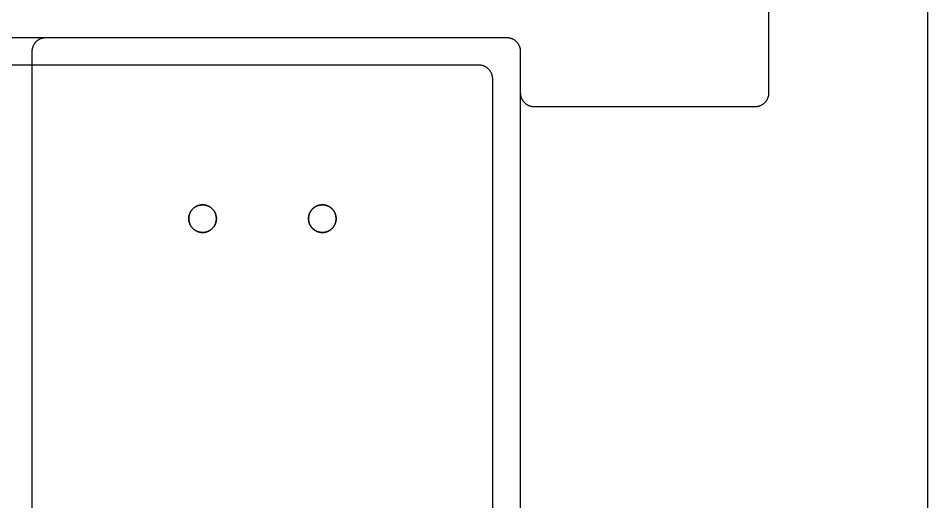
# Model space of a CAD drawing. Header units: millimetres. Extents: x -92971 to -91751, y -19136 to -16636.
# Drawn here: x -91948.8 to -91751.2, y -18806.7 to -18701.7 of the extents above; entities that cross this region are included whole.
import ezdxf

# ---------------------------------------------------------------- set-up
doc = ezdxf.new("R2010")
doc.units = ezdxf.units.MM
doc.header["$MEASUREMENT"] = 0
for name, color, linetype, true_color in [('Default', 18, 'Continuous', 0x000000), ('fab$CUT', 1, 'Continuous', 0xff0000), ('fab$DRILL', 5, 'Continuous', 0x0000ff), ('fab$POCKET 7.5', 6, 'Continuous', 0xff00ff)]:
    doc.layers.add(name, color=color, linetype=linetype, true_color=true_color)

msp = doc.modelspace()

# ---------------------------------------------------------------- linework, layer by layer
at = {"layer": 'Default'}
msp.add_lwpolyline([(-92971.22, -19135.89), (-91751.22, -19135.89), (-91751.22, -16635.89), (-92971.22, -16635.89), (-92971.22, -19135.89)], dxfattribs=at)
at = {"layer": 'fab$CUT'}
for points in [[(-91785.72, -18717.89), (-91785.72, -18508.89)], [(-92663.72, -18705.89), (-91842.72, -18705.89)], [(-91842.72, -18705.89), (-91842.62, -18705.89), (-91842.52, -18705.89), (-91842.41, -18705.9), (-91842.31, -18705.91), (-91842.21, -18705.93), (-91842.11, -18705.95), (-91842.01, -18705.97), (-91841.91, -18706), (-91841.81, -18706.03), (-91841.72, -18706.06), (-91841.62, -18706.09), (-91841.52, -18706.13), (-91841.43, -18706.18), (-91841.34, -18706.22), (-91841.25, -18706.27), (-91841.16, -18706.32), (-91841.07, -18706.38), (-91840.99, -18706.43), (-91840.91, -18706.5), (-91840.83, -18706.56), (-91840.75, -18706.62), (-91840.67, -18706.69), (-91840.6, -18706.76), (-91840.53, -18706.84), (-91840.46, -18706.91), (-91840.39, -18706.99), (-91840.33, -18707.07), (-91840.27, -18707.16), (-91840.21, -18707.24), (-91840.16, -18707.33), (-91840.1, -18707.42), (-91840.06, -18707.51), (-91840.01, -18707.6), (-91839.97, -18707.69), (-91839.93, -18707.79), (-91839.89, -18707.88), (-91839.86, -18707.98), (-91839.83, -18708.08), (-91839.81, -18708.18), (-91839.78, -18708.28), (-91839.76, -18708.38), (-91839.75, -18708.48), (-91839.74, -18708.58), (-91839.73, -18708.68), (-91839.72, -18708.78), (-91839.72, -18708.89)], [(-91839.72, -18708.89), (-91839.72, -18717.89)], [(-91848.72, -18711.89), (-92657.72, -18711.89)], [(-91845.72, -18714.89), (-91845.72, -18714.78), (-91845.73, -18714.68), (-91845.74, -18714.58), (-91845.75, -18714.48), (-91845.76, -18714.38), (-91845.78, -18714.28), (-91845.81, -18714.18), (-91845.83, -18714.08), (-91845.86, -18713.98), (-91845.89, -18713.88), (-91845.93, -18713.79), (-91845.97, -18713.69), (-91846.01, -18713.6), (-91846.06, -18713.51), (-91846.1, -18713.42), (-91846.16, -18713.33), (-91846.21, -18713.24), (-91846.27, -18713.16), (-91846.33, -18713.07), (-91846.39, -18712.99), (-91846.46, -18712.91), (-91846.53, -18712.84), (-91846.6, -18712.76), (-91846.67, -18712.69), (-91846.75, -18712.62), (-91846.83, -18712.56), (-91846.91, -18712.5), (-91846.99, -18712.43), (-91847.07, -18712.38), (-91847.16, -18712.32), (-91847.25, -18712.27), (-91847.34, -18712.22), (-91847.43, -18712.18), (-91847.52, -18712.13), (-91847.62, -18712.09), (-91847.72, -18712.06), (-91847.81, -18712.03), (-91847.91, -18712), (-91848.01, -18711.97), (-91848.11, -18711.95), (-91848.21, -18711.93), (-91848.31, -18711.91), (-91848.41, -18711.9), (-91848.52, -18711.89), (-91848.62, -18711.89), (-91848.72, -18711.89)], [(-91845.72, -18908.89), (-91845.72, -18714.89)], [(-91839.72, -18717.89), (-91839.72, -18717.99), (-91839.71, -18718.09), (-91839.7, -18718.19), (-91839.69, -18718.29), (-91839.68, -18718.4), (-91839.66, -18718.5), (-91839.63, -18718.6), (-91839.61, -18718.7), (-91839.58, -18718.79), (-91839.55, -18718.89), (-91839.51, -18718.99), (-91839.47, -18719.08), (-91839.43, -18719.17), (-91839.38, -18719.27), (-91839.33, -18719.36), (-91839.28, -18719.44), (-91839.23, -18719.53), (-91839.17, -18719.62), (-91839.11, -18719.7), (-91839.05, -18719.78), (-91838.98, -18719.86), (-91838.91, -18719.93), (-91838.84, -18720.01), (-91838.77, -18720.08), (-91838.69, -18720.15), (-91838.61, -18720.21), (-91838.53, -18720.28), (-91838.45, -18720.34), (-91838.37, -18720.39), (-91838.28, -18720.45), (-91838.19, -18720.5), (-91838.1, -18720.55), (-91838.01, -18720.59), (-91837.92, -18720.64), (-91837.82, -18720.68), (-91837.72, -18720.71), (-91837.63, -18720.75), (-91837.53, -18720.77), (-91837.43, -18720.8), (-91837.33, -18720.82), (-91837.23, -18720.84), (-91837.13, -18720.86), (-91837.03, -18720.87), (-91836.92, -18720.88), (-91836.82, -18720.88), (-91836.72, -18720.89)], [(-91788.72, -18720.89), (-91788.62, -18720.88), (-91788.52, -18720.88), (-91788.41, -18720.87), (-91788.31, -18720.86), (-91788.21, -18720.84), (-91788.11, -18720.82), (-91788.01, -18720.8), (-91787.91, -18720.77), (-91787.81, -18720.75), (-91787.72, -18720.71), (-91787.62, -18720.68), (-91787.53, -18720.64), (-91787.43, -18720.59), (-91787.34, -18720.55), (-91787.25, -18720.5), (-91787.16, -18720.45), (-91787.07, -18720.39), (-91786.99, -18720.34), (-91786.91, -18720.28), (-91786.83, -18720.21), (-91786.75, -18720.15), (-91786.67, -18720.08), (-91786.6, -18720.01), (-91786.53, -18719.93), (-91786.46, -18719.86), (-91786.39, -18719.78), (-91786.33, -18719.7), (-91786.27, -18719.62), (-91786.21, -18719.53), (-91786.16, -18719.44), (-91786.11, -18719.36), (-91786.06, -18719.27), (-91786.01, -18719.17), (-91785.97, -18719.08), (-91785.93, -18718.99), (-91785.89, -18718.89), (-91785.86, -18718.79), (-91785.83, -18718.7), (-91785.81, -18718.6), (-91785.78, -18718.5), (-91785.76, -18718.4), (-91785.75, -18718.29), (-91785.74, -18718.19), (-91785.73, -18718.09), (-91785.72, -18717.99), (-91785.72, -18717.89)], [(-91836.72, -18720.89), (-91788.72, -18720.89)]]:
    msp.add_lwpolyline(points, dxfattribs=at)
at = {"layer": 'fab$DRILL'}
for points in [[(-91905.72, -18745.22), (-91905.72, -18745.11), (-91905.73, -18745.01), (-91905.74, -18744.91), (-91905.75, -18744.8), (-91905.76, -18744.7), (-91905.78, -18744.6), (-91905.81, -18744.5), (-91905.83, -18744.4), (-91905.87, -18744.3), (-91905.9, -18744.2), (-91905.94, -18744.1), (-91905.98, -18744.01), (-91906.02, -18743.91), (-91906.07, -18743.82), (-91906.12, -18743.73), (-91906.17, -18743.64), (-91906.23, -18743.55), (-91906.29, -18743.46), (-91906.35, -18743.38), (-91906.41, -18743.3), (-91906.48, -18743.22), (-91906.55, -18743.14), (-91906.63, -18743.07), (-91906.7, -18743), (-91906.78, -18742.93), (-91906.86, -18742.86), (-91906.94, -18742.8), (-91907.03, -18742.74), (-91907.12, -18742.68), (-91907.2, -18742.63), (-91907.3, -18742.58), (-91907.39, -18742.53), (-91907.48, -18742.49), (-91907.58, -18742.44), (-91907.67, -18742.41), (-91907.77, -18742.37), (-91907.87, -18742.34), (-91907.97, -18742.31), (-91908.07, -18742.29), (-91908.18, -18742.27), (-91908.28, -18742.25), (-91908.38, -18742.24), (-91908.49, -18742.23), (-91908.59, -18742.22), (-91908.69, -18742.22), (-91908.8, -18742.22), (-91908.9, -18742.22), (-91909.01, -18742.23), (-91909.11, -18742.24), (-91909.21, -18742.26), (-91909.31, -18742.28), (-91909.42, -18742.3), (-91909.52, -18742.33), (-91909.62, -18742.36), (-91909.72, -18742.39), (-91909.81, -18742.43), (-91909.91, -18742.47), (-91910, -18742.51), (-91910.1, -18742.55), (-91910.19, -18742.6), (-91910.28, -18742.66), (-91910.37, -18742.71), (-91910.45, -18742.77), (-91910.54, -18742.83), (-91910.62, -18742.9), (-91910.7, -18742.96), (-91910.78, -18743.03), (-91910.85, -18743.11), (-91910.92, -18743.18), (-91910.99, -18743.26), (-91911.06, -18743.34), (-91911.12, -18743.42), (-91911.18, -18743.51), (-91911.24, -18743.59), (-91911.3, -18743.68), (-91911.35, -18743.77), (-91911.4, -18743.86), (-91911.44, -18743.96), (-91911.48, -18744.05), (-91911.52, -18744.15), (-91911.56, -18744.25), (-91911.59, -18744.35), (-91911.62, -18744.45), (-91911.64, -18744.55), (-91911.67, -18744.65), (-91911.68, -18744.75), (-91911.7, -18744.86), (-91911.71, -18744.96), (-91911.72, -18745.06), (-91911.72, -18745.17), (-91911.72, -18745.27), (-91911.72, -18745.38), (-91911.71, -18745.48), (-91911.7, -18745.58), (-91911.68, -18745.69), (-91911.67, -18745.79), (-91911.64, -18745.89), (-91911.62, -18745.99), (-91911.59, -18746.09), (-91911.56, -18746.19), (-91911.52, -18746.29), (-91911.48, -18746.39), (-91911.44, -18746.48), (-91911.4, -18746.57), (-91911.35, -18746.67), (-91911.3, -18746.76), (-91911.24, -18746.84), (-91911.18, -18746.93), (-91911.12, -18747.02), (-91911.06, -18747.1), (-91910.99, -18747.18), (-91910.92, -18747.26), (-91910.85, -18747.33), (-91910.78, -18747.4), (-91910.7, -18747.47), (-91910.62, -18747.54), (-91910.54, -18747.61), (-91910.45, -18747.67), (-91910.37, -18747.73), (-91910.28, -18747.78), (-91910.19, -18747.83), (-91910.1, -18747.88), (-91910, -18747.93), (-91909.91, -18747.97), (-91909.81, -18748.01), (-91909.72, -18748.05), (-91909.62, -18748.08), (-91909.52, -18748.11), (-91909.42, -18748.14), (-91909.31, -18748.16), (-91909.21, -18748.18), (-91909.11, -18748.19), (-91909.01, -18748.21), (-91908.9, -18748.21), (-91908.8, -18748.22), (-91908.69, -18748.22), (-91908.59, -18748.22), (-91908.49, -18748.21), (-91908.38, -18748.2), (-91908.28, -18748.19), (-91908.18, -18748.17), (-91908.07, -18748.15), (-91907.97, -18748.12), (-91907.87, -18748.1), (-91907.77, -18748.07), (-91907.67, -18748.03), (-91907.58, -18747.99), (-91907.48, -18747.95), (-91907.39, -18747.91), (-91907.3, -18747.86), (-91907.2, -18747.81), (-91907.12, -18747.75), (-91907.03, -18747.7), (-91906.94, -18747.64), (-91906.86, -18747.57), (-91906.78, -18747.51), (-91906.7, -18747.44), (-91906.63, -18747.37), (-91906.55, -18747.29), (-91906.48, -18747.22), (-91906.41, -18747.14), (-91906.35, -18747.06), (-91906.29, -18746.97), (-91906.23, -18746.89), (-91906.17, -18746.8), (-91906.12, -18746.71), (-91906.07, -18746.62), (-91906.02, -18746.53), (-91905.98, -18746.43), (-91905.94, -18746.34), (-91905.9, -18746.24), (-91905.87, -18746.14), (-91905.83, -18746.04), (-91905.81, -18745.94), (-91905.78, -18745.84), (-91905.76, -18745.74), (-91905.75, -18745.63), (-91905.74, -18745.53), (-91905.73, -18745.43), (-91905.72, -18745.32), (-91905.72, -18745.22)], [(-91905.72, -18745.22), (-91905.72, -18745.32), (-91905.73, -18745.43), (-91905.74, -18745.53), (-91905.75, -18745.63), (-91905.76, -18745.74), (-91905.78, -18745.84), (-91905.81, -18745.94), (-91905.83, -18746.04), (-91905.87, -18746.14), (-91905.9, -18746.24), (-91905.94, -18746.34), (-91905.98, -18746.43), (-91906.02, -18746.53), (-91906.07, -18746.62), (-91906.12, -18746.71), (-91906.17, -18746.8), (-91906.23, -18746.89), (-91906.29, -18746.97), (-91906.35, -18747.06), (-91906.41, -18747.14), (-91906.48, -18747.22), (-91906.55, -18747.29), (-91906.63, -18747.37), (-91906.7, -18747.44), (-91906.78, -18747.51), (-91906.86, -18747.57), (-91906.94, -18747.64), (-91907.03, -18747.7), (-91907.12, -18747.75), (-91907.2, -18747.81), (-91907.3, -18747.86), (-91907.39, -18747.91), (-91907.48, -18747.95), (-91907.58, -18747.99), (-91907.67, -18748.03), (-91907.77, -18748.07), (-91907.87, -18748.1), (-91907.97, -18748.12), (-91908.07, -18748.15), (-91908.18, -18748.17), (-91908.28, -18748.19), (-91908.38, -18748.2), (-91908.49, -18748.21), (-91908.59, -18748.22), (-91908.69, -18748.22), (-91908.8, -18748.22), (-91908.9, -18748.21), (-91909.01, -18748.21), (-91909.11, -18748.19), (-91909.21, -18748.18), (-91909.31, -18748.16), (-91909.42, -18748.14), (-91909.52, -18748.11), (-91909.62, -18748.08), (-91909.72, -18748.05), (-91909.81, -18748.01), (-91909.91, -18747.97), (-91910, -18747.93), (-91910.1, -18747.88), (-91910.19, -18747.83), (-91910.28, -18747.78), (-91910.37, -18747.73), (-91910.45, -18747.67), (-91910.54, -18747.61), (-91910.62, -18747.54), (-91910.7, -18747.47), (-91910.78, -18747.4), (-91910.85, -18747.33), (-91910.92, -18747.26), (-91910.99, -18747.18), (-91911.06, -18747.1), (-91911.12, -18747.02), (-91911.18, -18746.93), (-91911.24, -18746.84), (-91911.3, -18746.76), (-91911.35, -18746.67), (-91911.4, -18746.57), (-91911.44, -18746.48), (-91911.48, -18746.39), (-91911.52, -18746.29), (-91911.56, -18746.19), (-91911.59, -18746.09), (-91911.62, -18745.99), (-91911.64, -18745.89), (-91911.67, -18745.79), (-91911.68, -18745.69), (-91911.7, -18745.58), (-91911.71, -18745.48), (-91911.72, -18745.38), (-91911.72, -18745.27), (-91911.72, -18745.17), (-91911.72, -18745.06), (-91911.71, -18744.96), (-91911.7, -18744.86), (-91911.68, -18744.75), (-91911.67, -18744.65), (-91911.64, -18744.55), (-91911.62, -18744.45), (-91911.59, -18744.35), (-91911.56, -18744.25), (-91911.52, -18744.15), (-91911.48, -18744.05), (-91911.44, -18743.96), (-91911.4, -18743.86), (-91911.35, -18743.77), (-91911.3, -18743.68), (-91911.24, -18743.59), (-91911.18, -18743.51), (-91911.12, -18743.42), (-91911.06, -18743.34), (-91910.99, -18743.26), (-91910.92, -18743.18), (-91910.85, -18743.11), (-91910.78, -18743.03), (-91910.7, -18742.96), (-91910.62, -18742.9), (-91910.54, -18742.83), (-91910.45, -18742.77), (-91910.37, -18742.71), (-91910.28, -18742.66), (-91910.19, -18742.6), (-91910.1, -18742.55), (-91910, -18742.51), (-91909.91, -18742.47), (-91909.81, -18742.43), (-91909.72, -18742.39), (-91909.62, -18742.36), (-91909.52, -18742.33), (-91909.42, -18742.3), (-91909.31, -18742.28), (-91909.21, -18742.26), (-91909.11, -18742.24), (-91909.01, -18742.23), (-91908.9, -18742.22), (-91908.8, -18742.22), (-91908.69, -18742.22), (-91908.59, -18742.22), (-91908.49, -18742.23), (-91908.38, -18742.24), (-91908.28, -18742.25), (-91908.18, -18742.27), (-91908.07, -18742.29), (-91907.97, -18742.31), (-91907.87, -18742.34), (-91907.77, -18742.37), (-91907.67, -18742.41), (-91907.58, -18742.44), (-91907.48, -18742.49), (-91907.39, -18742.53), (-91907.3, -18742.58), (-91907.2, -18742.63), (-91907.12, -18742.68), (-91907.03, -18742.74), (-91906.94, -18742.8), (-91906.86, -18742.86), (-91906.78, -18742.93), (-91906.7, -18743), (-91906.63, -18743.07), (-91906.55, -18743.14), (-91906.48, -18743.22), (-91906.41, -18743.3), (-91906.35, -18743.38), (-91906.29, -18743.46), (-91906.23, -18743.55), (-91906.17, -18743.64), (-91906.12, -18743.73), (-91906.07, -18743.82), (-91906.02, -18743.91), (-91905.98, -18744.01), (-91905.94, -18744.1), (-91905.9, -18744.2), (-91905.87, -18744.3), (-91905.83, -18744.4), (-91905.81, -18744.5), (-91905.78, -18744.6), (-91905.76, -18744.7), (-91905.75, -18744.8), (-91905.74, -18744.91), (-91905.73, -18745.01), (-91905.72, -18745.11), (-91905.72, -18745.22)], [(-91879.72, -18745.22), (-91879.72, -18745.15), (-91879.72, -18745.09), (-91879.73, -18745.02), (-91879.73, -18744.95), (-91879.74, -18744.88), (-91879.75, -18744.81), (-91879.76, -18744.74), (-91879.77, -18744.67), (-91879.78, -18744.6), (-91879.8, -18744.53), (-91879.82, -18744.46), (-91879.84, -18744.39), (-91879.86, -18744.32), (-91879.88, -18744.25), (-91879.9, -18744.18), (-91879.93, -18744.11), (-91879.96, -18744.05), (-91879.99, -18743.98), (-91880.02, -18743.91), (-91880.05, -18743.84), (-91880.09, -18743.77), (-91880.13, -18743.71), (-91880.17, -18743.64), (-91880.21, -18743.58), (-91880.25, -18743.51), (-91880.3, -18743.45), (-91880.34, -18743.39), (-91880.39, -18743.33), (-91880.44, -18743.27), (-91880.49, -18743.21), (-91880.54, -18743.15), (-91880.6, -18743.1), (-91880.65, -18743.04), (-91880.71, -18742.99), (-91880.77, -18742.94), (-91880.83, -18742.89), (-91880.89, -18742.84), (-91880.95, -18742.8), (-91881.01, -18742.75), (-91881.08, -18742.71), (-91881.14, -18742.67), (-91881.21, -18742.63), (-91881.27, -18742.59), (-91881.34, -18742.55), (-91881.41, -18742.52), (-91881.48, -18742.49), (-91881.55, -18742.46), (-91881.62, -18742.43), (-91881.68, -18742.4), (-91881.75, -18742.38), (-91881.82, -18742.36), (-91881.89, -18742.33), (-91881.96, -18742.32), (-91882.03, -18742.3), (-91882.1, -18742.28), (-91882.17, -18742.27), (-91882.24, -18742.26), (-91882.31, -18742.25), (-91882.38, -18742.24), (-91882.45, -18742.23), (-91882.52, -18742.23), (-91882.59, -18742.22), (-91882.65, -18742.22), (-91882.72, -18742.22), (-91882.79, -18742.22), (-91882.85, -18742.22), (-91882.92, -18742.23), (-91882.99, -18742.23), (-91883.06, -18742.24), (-91883.13, -18742.25), (-91883.2, -18742.26), (-91883.27, -18742.27), (-91883.34, -18742.28), (-91883.41, -18742.3), (-91883.48, -18742.32), (-91883.55, -18742.33), (-91883.62, -18742.36), (-91883.69, -18742.38), (-91883.75, -18742.4), (-91883.82, -18742.43), (-91883.89, -18742.46), (-91883.96, -18742.49), (-91884.03, -18742.52), (-91884.1, -18742.55), (-91884.16, -18742.59), (-91884.23, -18742.63), (-91884.3, -18742.67), (-91884.36, -18742.71), (-91884.43, -18742.75), (-91884.49, -18742.8), (-91884.55, -18742.84), (-91884.61, -18742.89), (-91884.67, -18742.94), (-91884.73, -18742.99), (-91884.79, -18743.04), (-91884.84, -18743.1), (-91884.9, -18743.15), (-91884.95, -18743.21), (-91885, -18743.27), (-91885.05, -18743.33), (-91885.1, -18743.39), (-91885.14, -18743.45), (-91885.19, -18743.51), (-91885.23, -18743.58), (-91885.27, -18743.64), (-91885.31, -18743.71), (-91885.35, -18743.77), (-91885.38, -18743.84), (-91885.42, -18743.91), (-91885.45, -18743.98), (-91885.48, -18744.05), (-91885.51, -18744.11), (-91885.54, -18744.18), (-91885.56, -18744.25), (-91885.58, -18744.32), (-91885.6, -18744.39), (-91885.62, -18744.46), (-91885.64, -18744.53), (-91885.66, -18744.6), (-91885.67, -18744.67), (-91885.68, -18744.74), (-91885.69, -18744.81), (-91885.7, -18744.88), (-91885.71, -18744.95), (-91885.71, -18745.02), (-91885.72, -18745.09), (-91885.72, -18745.15), (-91885.72, -18745.22), (-91885.72, -18745.29), (-91885.72, -18745.35), (-91885.71, -18745.42), (-91885.71, -18745.49), (-91885.7, -18745.56), (-91885.69, -18745.63), (-91885.68, -18745.7), (-91885.67, -18745.76), (-91885.66, -18745.83), (-91885.64, -18745.9), (-91885.62, -18745.97), (-91885.6, -18746.04), (-91885.58, -18746.11), (-91885.56, -18746.18), (-91885.54, -18746.25), (-91885.51, -18746.32), (-91885.48, -18746.39), (-91885.45, -18746.46), (-91885.42, -18746.53), (-91885.38, -18746.6), (-91885.35, -18746.66), (-91885.31, -18746.73), (-91885.27, -18746.8), (-91885.23, -18746.86), (-91885.19, -18746.92), (-91885.14, -18746.99), (-91885.1, -18747.05), (-91885.05, -18747.11), (-91885, -18747.17), (-91884.95, -18747.23), (-91884.9, -18747.28), (-91884.84, -18747.34), (-91884.79, -18747.39), (-91884.73, -18747.45), (-91884.67, -18747.5), (-91884.61, -18747.55), (-91884.55, -18747.6), (-91884.49, -18747.64), (-91884.43, -18747.69), (-91884.36, -18747.73), (-91884.3, -18747.77), (-91884.23, -18747.81), (-91884.16, -18747.85), (-91884.1, -18747.88), (-91884.03, -18747.92), (-91883.96, -18747.95), (-91883.89, -18747.98), (-91883.82, -18748.01), (-91883.75, -18748.03), (-91883.69, -18748.06), (-91883.62, -18748.08), (-91883.55, -18748.1), (-91883.48, -18748.12), (-91883.41, -18748.14), (-91883.34, -18748.16), (-91883.27, -18748.17), (-91883.2, -18748.18), (-91883.13, -18748.19), (-91883.06, -18748.2), (-91882.99, -18748.21), (-91882.92, -18748.21), (-91882.85, -18748.22), (-91882.79, -18748.22), (-91882.72, -18748.22), (-91882.65, -18748.22), (-91882.59, -18748.22), (-91882.52, -18748.21), (-91882.45, -18748.21), (-91882.38, -18748.2), (-91882.31, -18748.19), (-91882.24, -18748.18), (-91882.17, -18748.17), (-91882.1, -18748.16), (-91882.03, -18748.14), (-91881.96, -18748.12), (-91881.89, -18748.1), (-91881.82, -18748.08), (-91881.75, -18748.06), (-91881.68, -18748.03), (-91881.62, -18748.01), (-91881.55, -18747.98), (-91881.48, -18747.95), (-91881.41, -18747.92), (-91881.34, -18747.88), (-91881.27, -18747.85), (-91881.21, -18747.81), (-91881.14, -18747.77), (-91881.08, -18747.73), (-91881.01, -18747.69), (-91880.95, -18747.64), (-91880.89, -18747.6), (-91880.83, -18747.55), (-91880.77, -18747.5), (-91880.71, -18747.45), (-91880.65, -18747.39), (-91880.6, -18747.34), (-91880.54, -18747.28), (-91880.49, -18747.23), (-91880.44, -18747.17), (-91880.39, -18747.11), (-91880.34, -18747.05), (-91880.3, -18746.99), (-91880.25, -18746.92), (-91880.21, -18746.86), (-91880.17, -18746.8), (-91880.13, -18746.73), (-91880.09, -18746.66), (-91880.05, -18746.6), (-91880.02, -18746.53), (-91879.99, -18746.46), (-91879.96, -18746.39), (-91879.93, -18746.32), (-91879.9, -18746.25), (-91879.88, -18746.18), (-91879.86, -18746.11), (-91879.84, -18746.04), (-91879.82, -18745.97), (-91879.8, -18745.9), (-91879.78, -18745.83), (-91879.77, -18745.76), (-91879.76, -18745.7), (-91879.75, -18745.63), (-91879.74, -18745.56), (-91879.73, -18745.49), (-91879.73, -18745.42), (-91879.72, -18745.35), (-91879.72, -18745.29), (-91879.72, -18745.22)], [(-91879.72, -18745.22), (-91879.72, -18745.32), (-91879.73, -18745.43), (-91879.74, -18745.53), (-91879.75, -18745.63), (-91879.76, -18745.74), (-91879.78, -18745.84), (-91879.81, -18745.94), (-91879.83, -18746.04), (-91879.87, -18746.14), (-91879.9, -18746.24), (-91879.94, -18746.34), (-91879.98, -18746.43), (-91880.02, -18746.53), (-91880.07, -18746.62), (-91880.12, -18746.71), (-91880.17, -18746.8), (-91880.23, -18746.89), (-91880.29, -18746.97), (-91880.35, -18747.06), (-91880.41, -18747.14), (-91880.48, -18747.22), (-91880.55, -18747.29), (-91880.63, -18747.37), (-91880.7, -18747.44), (-91880.78, -18747.51), (-91880.86, -18747.57), (-91880.94, -18747.64), (-91881.03, -18747.7), (-91881.12, -18747.75), (-91881.2, -18747.81), (-91881.3, -18747.86), (-91881.39, -18747.91), (-91881.48, -18747.95), (-91881.58, -18747.99), (-91881.67, -18748.03), (-91881.77, -18748.07), (-91881.87, -18748.1), (-91881.97, -18748.12), (-91882.07, -18748.15), (-91882.18, -18748.17), (-91882.28, -18748.19), (-91882.38, -18748.2), (-91882.49, -18748.21), (-91882.59, -18748.22), (-91882.69, -18748.22), (-91882.8, -18748.22), (-91882.9, -18748.21), (-91883.01, -18748.21), (-91883.11, -18748.19), (-91883.21, -18748.18), (-91883.31, -18748.16), (-91883.42, -18748.14), (-91883.52, -18748.11), (-91883.62, -18748.08), (-91883.72, -18748.05), (-91883.81, -18748.01), (-91883.91, -18747.97), (-91884, -18747.93), (-91884.1, -18747.88), (-91884.19, -18747.83), (-91884.28, -18747.78), (-91884.37, -18747.73), (-91884.45, -18747.67), (-91884.54, -18747.61), (-91884.62, -18747.54), (-91884.7, -18747.47), (-91884.78, -18747.4), (-91884.85, -18747.33), (-91884.92, -18747.26), (-91884.99, -18747.18), (-91885.06, -18747.1), (-91885.12, -18747.02), (-91885.18, -18746.93), (-91885.24, -18746.84), (-91885.3, -18746.76), (-91885.35, -18746.67), (-91885.4, -18746.57), (-91885.44, -18746.48), (-91885.48, -18746.39), (-91885.52, -18746.29), (-91885.56, -18746.19), (-91885.59, -18746.09), (-91885.62, -18745.99), (-91885.64, -18745.89), (-91885.67, -18745.79), (-91885.68, -18745.69), (-91885.7, -18745.58), (-91885.71, -18745.48), (-91885.72, -18745.38), (-91885.72, -18745.27), (-91885.72, -18745.17), (-91885.72, -18745.06), (-91885.71, -18744.96), (-91885.7, -18744.86), (-91885.68, -18744.75), (-91885.67, -18744.65), (-91885.64, -18744.55), (-91885.62, -18744.45), (-91885.59, -18744.35), (-91885.56, -18744.25), (-91885.52, -18744.15), (-91885.48, -18744.05), (-91885.44, -18743.96), (-91885.4, -18743.86), (-91885.35, -18743.77), (-91885.3, -18743.68), (-91885.24, -18743.59), (-91885.18, -18743.51), (-91885.12, -18743.42), (-91885.06, -18743.34), (-91884.99, -18743.26), (-91884.92, -18743.18), (-91884.85, -18743.11), (-91884.78, -18743.03), (-91884.7, -18742.96), (-91884.62, -18742.9), (-91884.54, -18742.83), (-91884.45, -18742.77), (-91884.37, -18742.71), (-91884.28, -18742.66), (-91884.19, -18742.6), (-91884.1, -18742.55), (-91884, -18742.51), (-91883.91, -18742.47), (-91883.81, -18742.43), (-91883.72, -18742.39), (-91883.62, -18742.36), (-91883.52, -18742.33), (-91883.42, -18742.3), (-91883.31, -18742.28), (-91883.21, -18742.26), (-91883.11, -18742.24), (-91883.01, -18742.23), (-91882.9, -18742.22), (-91882.8, -18742.22), (-91882.69, -18742.22), (-91882.59, -18742.22), (-91882.49, -18742.23), (-91882.38, -18742.24), (-91882.28, -18742.25), (-91882.18, -18742.27), (-91882.07, -18742.29), (-91881.97, -18742.31), (-91881.87, -18742.34), (-91881.77, -18742.37), (-91881.67, -18742.41), (-91881.58, -18742.44), (-91881.48, -18742.49), (-91881.39, -18742.53), (-91881.3, -18742.58), (-91881.2, -18742.63), (-91881.12, -18742.68), (-91881.03, -18742.74), (-91880.94, -18742.8), (-91880.86, -18742.86), (-91880.78, -18742.93), (-91880.7, -18743), (-91880.63, -18743.07), (-91880.55, -18743.14), (-91880.48, -18743.22), (-91880.41, -18743.3), (-91880.35, -18743.38), (-91880.29, -18743.46), (-91880.23, -18743.55), (-91880.17, -18743.64), (-91880.12, -18743.73), (-91880.07, -18743.82), (-91880.02, -18743.91), (-91879.98, -18744.01), (-91879.94, -18744.1), (-91879.9, -18744.2), (-91879.87, -18744.3), (-91879.83, -18744.4), (-91879.81, -18744.5), (-91879.78, -18744.6), (-91879.76, -18744.7), (-91879.75, -18744.8), (-91879.74, -18744.91), (-91879.73, -18745.01), (-91879.72, -18745.11), (-91879.72, -18745.22)]]:
    msp.add_lwpolyline(points, dxfattribs=at)
at = {"layer": 'fab$POCKET 7.5'}
for points in [[(-91945.72, -18708.89), (-91945.72, -18708.78), (-91945.71, -18708.68), (-91945.7, -18708.58), (-91945.69, -18708.48), (-91945.68, -18708.38), (-91945.66, -18708.28), (-91945.63, -18708.18), (-91945.61, -18708.08), (-91945.58, -18707.98), (-91945.55, -18707.88), (-91945.51, -18707.79), (-91945.47, -18707.69), (-91945.43, -18707.6), (-91945.38, -18707.51), (-91945.33, -18707.42), (-91945.28, -18707.33), (-91945.23, -18707.24), (-91945.17, -18707.16), (-91945.11, -18707.07), (-91945.05, -18706.99), (-91944.98, -18706.91), (-91944.91, -18706.84), (-91944.84, -18706.76), (-91944.77, -18706.69), (-91944.69, -18706.62), (-91944.61, -18706.56), (-91944.53, -18706.5), (-91944.45, -18706.43), (-91944.37, -18706.38), (-91944.28, -18706.32), (-91944.19, -18706.27), (-91944.1, -18706.22), (-91944.01, -18706.18), (-91943.92, -18706.13), (-91943.82, -18706.09), (-91943.72, -18706.06), (-91943.63, -18706.03), (-91943.53, -18706), (-91943.43, -18705.97), (-91943.33, -18705.95), (-91943.23, -18705.93), (-91943.13, -18705.91), (-91943.03, -18705.9), (-91942.92, -18705.89), (-91942.82, -18705.89), (-91942.72, -18705.89)], [(-91942.72, -18705.89), (-91842.72, -18705.89)], [(-91842.72, -18705.89), (-91842.62, -18705.89), (-91842.52, -18705.89), (-91842.41, -18705.9), (-91842.31, -18705.91), (-91842.21, -18705.93), (-91842.11, -18705.95), (-91842.01, -18705.97), (-91841.91, -18706), (-91841.81, -18706.03), (-91841.72, -18706.06), (-91841.62, -18706.09), (-91841.52, -18706.13), (-91841.43, -18706.18), (-91841.34, -18706.22), (-91841.25, -18706.27), (-91841.16, -18706.32), (-91841.07, -18706.38), (-91840.99, -18706.43), (-91840.91, -18706.5), (-91840.83, -18706.56), (-91840.75, -18706.62), (-91840.67, -18706.69), (-91840.6, -18706.76), (-91840.53, -18706.84), (-91840.46, -18706.91), (-91840.39, -18706.99), (-91840.33, -18707.07), (-91840.27, -18707.16), (-91840.21, -18707.24), (-91840.16, -18707.33), (-91840.1, -18707.42), (-91840.06, -18707.51), (-91840.01, -18707.6), (-91839.97, -18707.69), (-91839.93, -18707.79), (-91839.89, -18707.88), (-91839.86, -18707.98), (-91839.83, -18708.08), (-91839.81, -18708.18), (-91839.78, -18708.28), (-91839.76, -18708.38), (-91839.75, -18708.48), (-91839.74, -18708.58), (-91839.73, -18708.68), (-91839.72, -18708.78), (-91839.72, -18708.89)], [(-91945.72, -18914.89), (-91945.72, -18708.89)], [(-91839.72, -18708.89), (-91839.72, -18914.89)]]:
    msp.add_lwpolyline(points, dxfattribs=at)

doc.saveas('drawing.dxf')
